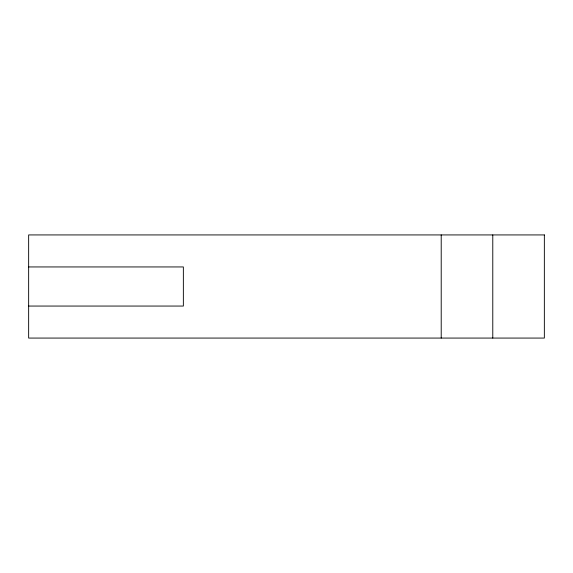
<?xml version="1.0" encoding="UTF-8"?>
<svg xmlns="http://www.w3.org/2000/svg" width="573" height="573" viewBox="0 0 573 573"><rect width="100%" height="100%" fill="white"/><g stroke="black" fill="none" stroke-linecap="round" stroke-linejoin="round"><path stroke-width="0.86" d="M28.65 266.946L183.36 266.946L183.36 306.054L28.65 306.054M492.78 234.93L492.78 338.07M441.21 234.93L441.21 338.07M544.35 234.93L28.65 234.93L28.65 338.07L544.35 338.07L544.35 234.93"/></g></svg>
